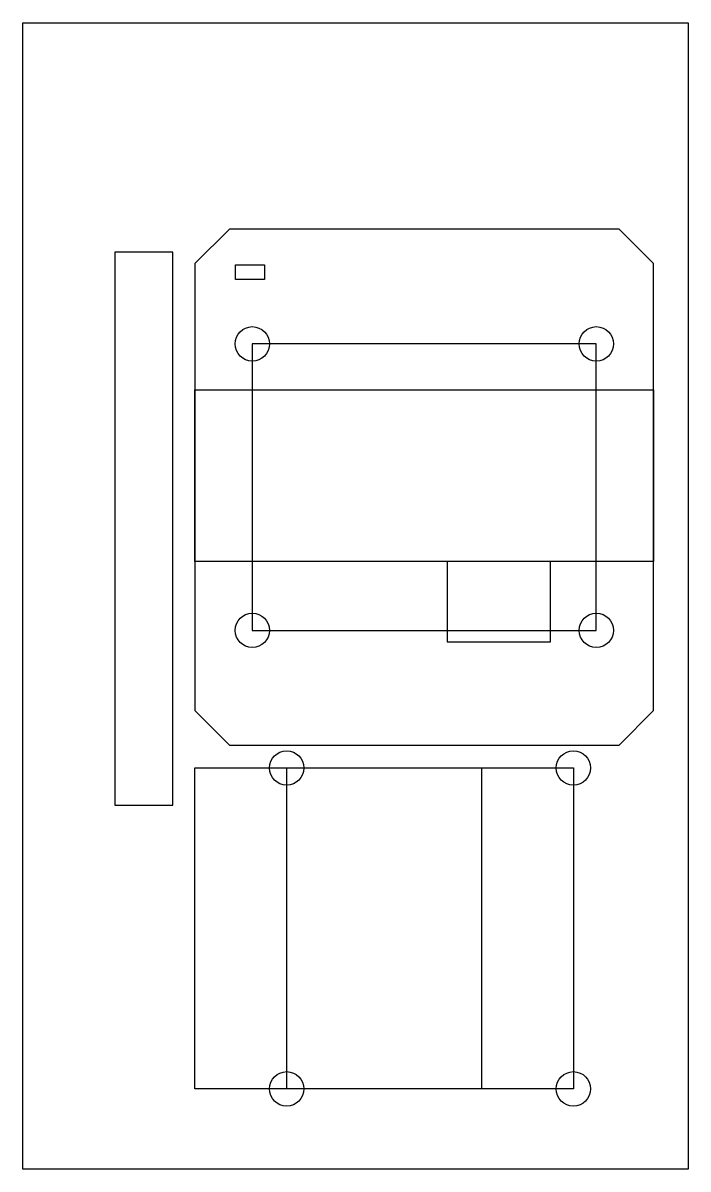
# Model space of a CAD drawing. Header units: millimetres. Extents: x -29 to 29, y 5 to 105.
import ezdxf

# ---------------------------------------------------------------- set-up
doc = ezdxf.new("R2010")
doc.units = ezdxf.units.MM
doc.layers.get('0').update_dxf_attribs({"linetype": 'CONTINUOUS'})

msp = doc.modelspace()

# ---------------------------------------------------------------- linework, layer by layer
for points in [[(29, 5), (-29, 5), (-29, 105), (29, 105)], [(-14, 45), (-11, 42), (23, 42), (26, 45), (26, 84), (23, 87), (-11, 87), (-14, 84)], [(-15.92, 85), (-21, 85), (-21, 36.74), (-15.92, 36.74)], [(-7.93, 83.88), (-7.93, 82.61), (-10.47, 82.61), (-10.47, 83.88)], [(-9, 77), (-9, 52), (21, 52), (21, 77)], [(-14, 58), (-14, 73), (26, 73), (26, 58)], [(17, 51), (17, 58), (8, 58), (8, 51)], [(-14, 40), (19, 40), (19, 12), (-14, 12)], [(-6, 40), (11, 40), (11, 12), (-6, 12)]]:
    msp.add_lwpolyline(points, close=True)
for centre in [(-9, 77), (21, 77), (-9, 52), (21, 52), (-6, 40), (19, 40), (-6, 12), (19, 12)]:
    msp.add_circle(centre, 1.5)

doc.saveas('drawing.dxf')
